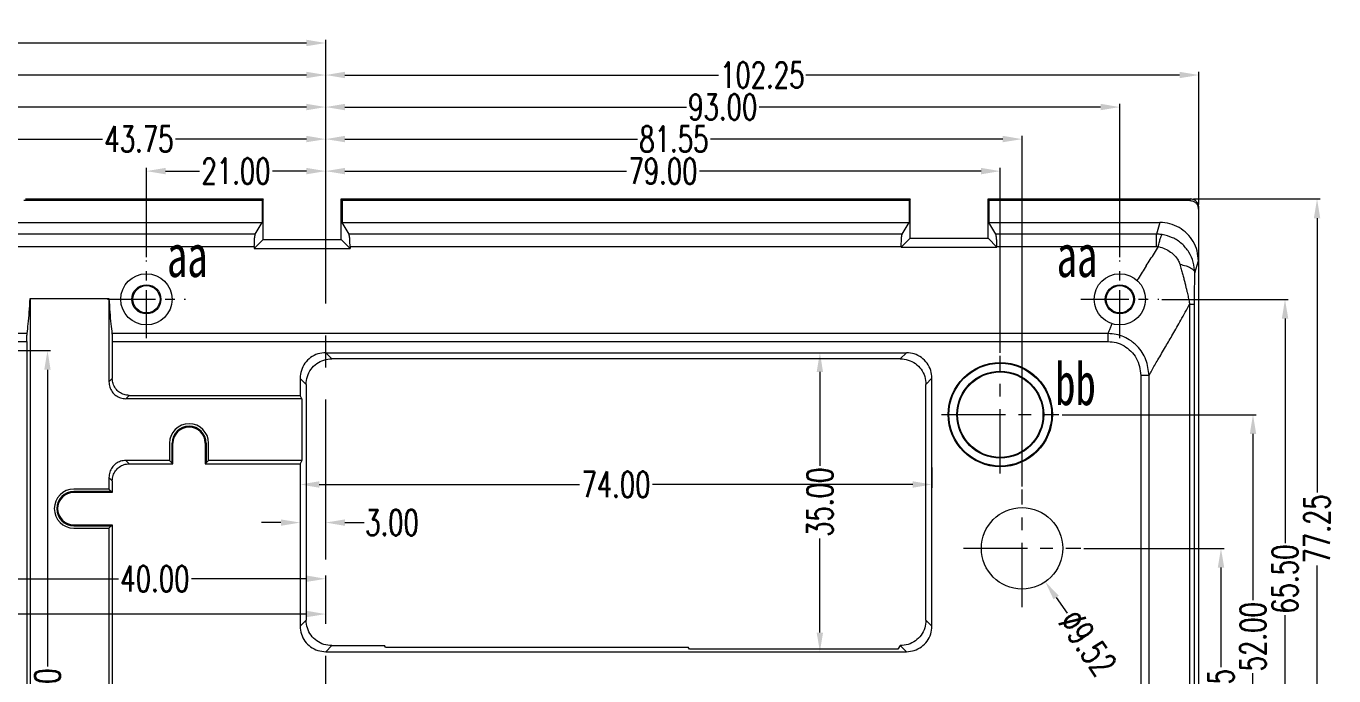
# Model space of a CAD drawing. Header units: millimetres. Extents: x 8061 to 9633, y -505 to -163.
# Drawn here: x 8596.1 to 8749.2, y -304 to -227.9 of the extents above; entities that cross this region are included whole.
import ezdxf

# ---------------------------------------------------------------- set-up
doc = ezdxf.new("R2010")
doc.units = ezdxf.units.MM
doc.linetypes.add('CENTER', pattern=[0.6, 0.375, -0.075, 0.075, -0.075])
doc.layers.get('Defpoints').update_dxf_attribs({"linetype": 'CONTINUOUS'})
doc.layers.add('dim', color=82, linetype='CONTINUOUS', lineweight=9)
doc.layers.add('part', color=7, linetype='CONTINUOUS', lineweight=20)
doc.styles.get("Standard").update_dxf_attribs({"font": 'romans.shx', "width": 0.7})
doc.styles.add('宋体', font='SimSun.ttf', dxfattribs={"width": 0.7})
doc.dimstyles.new('03', dxfattribs={"dimscale": 0.75, "dimtxt": 4, "dimasz": 3, "dimexe": 0.5, "dimexo": 0.5, "dimgap": 0.09, "dimtad": 0, "dimzin": 0, "dimdsep": 46, "dimtxsty": 'Standard', "dimcen": 0, "dimclrd": 256, "dimclre": 256, "dimclrt": 6, "dimazin": 2, "dimtp": 0.01, "dimtm": 0.01, "dimtfac": 1, "dimtofl": 0, "dimtmove": 0, "dimatfit": 0, "dimfxl": 1, "dimtolj": 1, "dimtzin": 0, "dimlwd": -1, "dimlwe": -1, "dimarcsym": 0})

# ---------------------------------------------------------------- blocks, each defined once
blk = doc.blocks.new('*D236')
at = {"layer": 'Defpoints', "color": 0}
for p in [(41370.87, -12911.43), (41391.87, -12911.43), (41370.87, -12921.88)]:
    blk.add_point(p, dxfattribs=at)
at = {"layer": 'dim'}
for p, q in [((41370.87, -12921.5), (41370.87, -12911.05)), ((41373.12, -12911.43), (41377.11, -12911.43)), ((41389.62, -12911.43), (41385.64, -12911.43))]:
    blk.add_line(p, q, dxfattribs=at)
for points in [[(41373.12, -12911.05), (41373.12, -12911.8), (41370.87, -12911.43)], [(41389.62, -12911.05), (41389.62, -12911.8), (41391.87, -12911.43)]]:
    blk.add_solid(points, dxfattribs=at)
at = {"layer": 'dim', "color": 6, "insert": (41381.37, -12911.43), "char_height": 3, "attachment_point": 5}
blk.add_mtext('\\A1;21.00', dxfattribs=at)
blk = doc.blocks.new('*D237')
at = {"layer": 'Defpoints', "color": 0}
for p in [(41348.12, -12907.68), (41391.87, -12911.43), (41348.12, -12933.38)]:
    blk.add_point(p, dxfattribs=at)
at = {"layer": 'dim'}
for p, q in [((41348.12, -12933), (41348.12, -12907.3)), ((41391.87, -12911.05), (41391.87, -12907.3)), ((41350.37, -12907.68), (41365.73, -12907.68)), ((41389.62, -12907.68), (41374.27, -12907.68))]:
    blk.add_line(p, q, dxfattribs=at)
for points in [[(41350.37, -12907.3), (41350.37, -12908.05), (41348.12, -12907.68)], [(41389.62, -12907.3), (41389.62, -12908.05), (41391.87, -12907.68)]]:
    blk.add_solid(points, dxfattribs=at)
at = {"layer": 'dim', "color": 6, "insert": (41370, -12907.68), "char_height": 3, "attachment_point": 5}
blk.add_mtext('\\A1;43.75', dxfattribs=at)
blk = doc.blocks.new('*D238')
at = {"layer": 'Defpoints', "color": 0}
for p in [(41306.12, -12903.93), (41391.87, -12911.43), (41306.12, -12933.38)]:
    blk.add_point(p, dxfattribs=at)
at = {"layer": 'dim'}
for p, q in [((41306.12, -12933), (41306.12, -12903.55)), ((41308.37, -12903.93), (41344.73, -12903.93)), ((41389.62, -12903.93), (41353.27, -12903.93)), ((41391.87, -12911.05), (41391.87, -12903.55))]:
    blk.add_line(p, q, dxfattribs=at)
for points in [[(41308.37, -12903.55), (41308.37, -12904.3), (41306.12, -12903.93)], [(41389.62, -12903.55), (41389.62, -12904.3), (41391.87, -12903.93)]]:
    blk.add_solid(points, dxfattribs=at)
at = {"layer": 'dim', "color": 6, "insert": (41349, -12903.93), "char_height": 3, "attachment_point": 5}
blk.add_mtext('\\A1;85.75', dxfattribs=at)
blk = doc.blocks.new('*D239')
at = {"layer": 'Defpoints', "color": 0}
for p in [(41298.87, -12900.18), (41391.87, -12911.43), (41298.87, -12921.88)]:
    blk.add_point(p, dxfattribs=at)
at = {"layer": 'dim'}
for p, q in [((41298.87, -12921.5), (41298.87, -12899.8)), ((41301.12, -12900.18), (41341.11, -12900.18)), ((41389.62, -12900.18), (41349.64, -12900.18)), ((41391.87, -12911.05), (41391.87, -12899.8))]:
    blk.add_line(p, q, dxfattribs=at)
for points in [[(41301.12, -12899.8), (41301.12, -12900.55), (41298.87, -12900.18)], [(41389.62, -12899.8), (41389.62, -12900.55), (41391.87, -12900.18)]]:
    blk.add_solid(points, dxfattribs=at)
at = {"layer": 'dim', "color": 6, "insert": (41345.37, -12900.18), "char_height": 3, "attachment_point": 5}
blk.add_mtext('\\A1;93.00', dxfattribs=at)
blk = doc.blocks.new('*D240')
at = {"layer": 'Defpoints', "color": 0}
for p in [(41289.62, -12896.43), (41289.62, -12910.95), (41391.87, -12911.43)]:
    blk.add_point(p, dxfattribs=at)
at = {"layer": 'dim'}
for p, q in [((41289.62, -12910.58), (41289.62, -12896.05)), ((41291.87, -12896.43), (41335.63, -12896.43)), ((41389.62, -12896.43), (41345.87, -12896.43)), ((41391.87, -12911.05), (41391.87, -12896.05))]:
    blk.add_line(p, q, dxfattribs=at)
for points in [[(41291.87, -12896.05), (41291.87, -12896.8), (41289.62, -12896.43)], [(41389.62, -12896.05), (41389.62, -12896.8), (41391.87, -12896.43)]]:
    blk.add_solid(points, dxfattribs=at)
at = {"layer": 'dim', "color": 6, "insert": (41340.75, -12896.43), "char_height": 3, "attachment_point": 5}
blk.add_mtext('\\A1;102.25', dxfattribs=at)
blk = doc.blocks.new('*D241')
at = {"layer": 'Defpoints', "color": 0}
for p in [(41391.87, -12911.43), (41470.87, -12911.43), (41470.87, -12933.06)]:
    blk.add_point(p, dxfattribs=at)
at = {"layer": 'dim'}
for p, q in [((41394.12, -12911.43), (41427.11, -12911.43)), ((41468.62, -12911.43), (41435.64, -12911.43)), ((41470.87, -12932.69), (41470.87, -12911.05))]:
    blk.add_line(p, q, dxfattribs=at)
for points in [[(41394.12, -12911.05), (41394.12, -12911.8), (41391.87, -12911.43)], [(41468.62, -12911.05), (41468.62, -12911.8), (41470.87, -12911.43)]]:
    blk.add_solid(points, dxfattribs=at)
at = {"layer": 'dim', "color": 6, "insert": (41431.37, -12911.43), "char_height": 3, "attachment_point": 5}
blk.add_mtext('\\A1;79.00', dxfattribs=at)
blk = doc.blocks.new('*D242')
at = {"layer": 'Defpoints', "color": 0}
for p in [(41473.42, -12907.68), (41391.87, -12911.43), (41473.42, -12948.71)]:
    blk.add_point(p, dxfattribs=at)
at = {"layer": 'dim'}
for p, q in [((41391.87, -12911.05), (41391.87, -12907.3)), ((41473.42, -12948.34), (41473.42, -12907.3)), ((41394.12, -12907.68), (41428.38, -12907.68)), ((41471.17, -12907.68), (41436.92, -12907.68))]:
    blk.add_line(p, q, dxfattribs=at)
for points in [[(41394.12, -12907.3), (41394.12, -12908.05), (41391.87, -12907.68)], [(41471.17, -12907.3), (41471.17, -12908.05), (41473.42, -12907.68)]]:
    blk.add_solid(points, dxfattribs=at)
at = {"layer": 'dim', "color": 6, "insert": (41432.65, -12907.68), "char_height": 3, "attachment_point": 5}
blk.add_mtext('\\A1;81.55', dxfattribs=at)
blk = doc.blocks.new('*D243')
at = {"layer": 'Defpoints', "color": 0}
for p in [(41484.87, -12903.93), (41391.87, -12911.43), (41484.87, -12921.88)]:
    blk.add_point(p, dxfattribs=at)
at = {"layer": 'dim'}
for p, q in [((41391.87, -12911.05), (41391.87, -12903.55)), ((41394.12, -12903.93), (41434.11, -12903.93)), ((41482.62, -12903.93), (41442.64, -12903.93)), ((41484.87, -12921.5), (41484.87, -12903.55))]:
    blk.add_line(p, q, dxfattribs=at)
for points in [[(41394.12, -12903.55), (41394.12, -12904.3), (41391.87, -12903.93)], [(41482.62, -12903.55), (41482.62, -12904.3), (41484.87, -12903.93)]]:
    blk.add_solid(points, dxfattribs=at)
at = {"layer": 'dim', "color": 6, "insert": (41438.37, -12903.93), "char_height": 3, "attachment_point": 5}
blk.add_mtext('\\A1;93.00', dxfattribs=at)
blk = doc.blocks.new('*D244')
at = {"layer": 'Defpoints', "color": 0}
for p in [(41494.12, -12900.18), (41391.87, -12911.43), (41494.12, -12915.69)]:
    blk.add_point(p, dxfattribs=at)
at = {"layer": 'dim'}
for p, q in [((41391.87, -12911.05), (41391.87, -12899.8)), ((41394.12, -12900.18), (41437.88, -12900.18)), ((41491.87, -12900.18), (41448.12, -12900.18)), ((41494.12, -12915.32), (41494.12, -12899.8))]:
    blk.add_line(p, q, dxfattribs=at)
for points in [[(41394.12, -12899.8), (41394.12, -12900.55), (41391.87, -12900.18)], [(41491.87, -12899.8), (41491.87, -12900.55), (41494.12, -12900.18)]]:
    blk.add_solid(points, dxfattribs=at)
at = {"layer": 'dim', "color": 6, "insert": (41443, -12900.18), "char_height": 3, "attachment_point": 5}
blk.add_mtext('\\A1;102.25', dxfattribs=at)
blk = doc.blocks.new('*D255')
at = {"layer": 'Defpoints', "color": 0}
for p in [(41480.3, -12955.59), (41496.72, -12955.59), (41496.72, -12991.94)]:
    blk.add_point(p, dxfattribs=at)
at = {"layer": 'dim'}
for p, q in [((41480.67, -12955.59), (41497.1, -12955.59)), ((41496.72, -12957.84), (41496.72, -12969.49)), ((41496.72, -12989.69), (41496.72, -12978.03))]:
    blk.add_line(p, q, dxfattribs=at)
for points in [[(41496.35, -12957.84), (41497.1, -12957.84), (41496.72, -12955.59)], [(41496.35, -12989.69), (41497.1, -12989.69), (41496.72, -12991.94)]]:
    blk.add_solid(points, dxfattribs=at)
at = {"layer": 'dim', "color": 6, "insert": (41496.72, -12973.76), "char_height": 3, "attachment_point": 5, "rotation": 90}
blk.add_mtext('\\A1;36.35', dxfattribs=at)
blk = doc.blocks.new('*D256')
at = {"layer": 'Defpoints', "color": 0}
for p in [(41477.75, -12939.94), (41500.47, -12939.94), (41496.72, -12991.94)]:
    blk.add_point(p, dxfattribs=at)
at = {"layer": 'dim'}
for p, q in [((41478.12, -12939.94), (41500.85, -12939.94)), ((41500.47, -12942.19), (41500.47, -12961.67)), ((41500.47, -12989.69), (41500.47, -12970.2)), ((41497.1, -12991.94), (41500.85, -12991.94))]:
    blk.add_line(p, q, dxfattribs=at)
for points in [[(41500.1, -12942.19), (41500.85, -12942.19), (41500.47, -12939.94)], [(41500.1, -12989.69), (41500.85, -12989.69), (41500.47, -12991.94)]]:
    blk.add_solid(points, dxfattribs=at)
at = {"layer": 'dim', "color": 6, "insert": (41500.47, -12965.94), "char_height": 3, "attachment_point": 5, "rotation": 90}
blk.add_mtext('\\A1;52.00', dxfattribs=at)
blk = doc.blocks.new('*D257')
at = {"layer": 'Defpoints', "color": 0}
for p in [(41489.43, -12926.44), (41504.22, -12926.44), (41496.72, -12991.94)]:
    blk.add_point(p, dxfattribs=at)
at = {"layer": 'dim'}
for p, q in [((41489.81, -12926.44), (41504.6, -12926.44)), ((41504.22, -12928.69), (41504.22, -12954.97)), ((41504.22, -12989.69), (41504.22, -12963.4)), ((41497.1, -12991.94), (41504.6, -12991.94))]:
    blk.add_line(p, q, dxfattribs=at)
for points in [[(41503.85, -12928.69), (41504.6, -12928.69), (41504.22, -12926.44)], [(41503.85, -12989.69), (41504.6, -12989.69), (41504.22, -12991.94)]]:
    blk.add_solid(points, dxfattribs=at)
at = {"layer": 'dim', "color": 6, "insert": (41504.22, -12959.19), "char_height": 3, "attachment_point": 5, "rotation": 90}
blk.add_mtext('\\A1;65.50', dxfattribs=at)
blk = doc.blocks.new('*D258')
at = {"layer": 'Defpoints', "color": 0}
for p in [(41493.13, -12914.69), (41507.97, -12914.69), (41496.72, -12991.94)]:
    blk.add_point(p, dxfattribs=at)
at = {"layer": 'dim'}
for p, q in [((41493.5, -12914.69), (41508.35, -12914.69)), ((41507.97, -12916.94), (41507.97, -12949.05)), ((41507.97, -12989.69), (41507.97, -12957.58)), ((41497.1, -12991.94), (41508.35, -12991.94))]:
    blk.add_line(p, q, dxfattribs=at)
for points in [[(41507.6, -12916.94), (41508.35, -12916.94), (41507.97, -12914.69)], [(41507.6, -12989.69), (41508.35, -12989.69), (41507.97, -12991.94)]]:
    blk.add_solid(points, dxfattribs=at)
at = {"layer": 'dim', "color": 6, "insert": (41507.97, -12953.31), "char_height": 3, "attachment_point": 5, "rotation": 90}
blk.add_mtext('\\A1;77.25', dxfattribs=at)
blk = doc.blocks.new('*D273')
at = {"layer": 'Defpoints', "color": 0}
for p in [(41470.71, -12951.67), (41476.14, -12959.5)]:
    blk.add_point(p, dxfattribs=at)
at = {"layer": 'dim'}
blk.add_line((41477.42, -12961.35), (41478.7, -12963.19), dxfattribs=at)
blk.add_solid([(41477.73, -12961.13), (41477.11, -12961.56), (41476.14, -12959.5)], dxfattribs=at)
at = {"layer": 'dim', "color": 6, "insert": (41481.11, -12966.66), "char_height": 3, "attachment_point": 5, "rotation": 304.7544}
blk.add_mtext('\\A1;∅9.52', dxfattribs=at)
blk = doc.blocks.new('*D278')
at = {"layer": 'Defpoints', "color": 0}
for p in [(41351.87, -12955.7), (41391.87, -12959.15), (41391.87, -12961.23)]:
    blk.add_point(p, dxfattribs=at)
at = {"layer": 'dim'}
for p, q in [((41351.87, -12956.07), (41351.87, -12959.52)), ((41354.12, -12959.15), (41367.61, -12959.15)), ((41389.62, -12959.15), (41376.14, -12959.15)), ((41391.87, -12960.86), (41391.87, -12958.77))]:
    blk.add_line(p, q, dxfattribs=at)
for points in [[(41354.12, -12958.77), (41354.12, -12959.52), (41351.87, -12959.15)], [(41389.62, -12958.77), (41389.62, -12959.52), (41391.87, -12959.15)]]:
    blk.add_solid(points, dxfattribs=at)
at = {"layer": 'dim', "color": 6, "insert": (41371.87, -12959.15), "char_height": 3, "attachment_point": 5}
blk.add_mtext('\\A1;40.00', dxfattribs=at)
blk = doc.blocks.new('*D279')
at = {"layer": 'Defpoints', "color": 0}
for p in [(41302.37, -12955.7), (41391.87, -12963.28), (41391.87, -12963.28)]:
    blk.add_point(p, dxfattribs=at)
at = {"layer": 'dim'}
for p, q in [((41302.37, -12956.07), (41302.37, -12963.65)), ((41304.62, -12963.28), (41342.86, -12963.28)), ((41389.62, -12963.28), (41351.39, -12963.28))]:
    blk.add_line(p, q, dxfattribs=at)
for points in [[(41304.62, -12962.9), (41304.62, -12963.65), (41302.37, -12963.28)], [(41389.62, -12962.9), (41389.62, -12963.65), (41391.87, -12963.28)]]:
    blk.add_solid(points, dxfattribs=at)
at = {"layer": 'dim', "color": 6, "insert": (41347.12, -12963.28), "char_height": 3, "attachment_point": 5}
blk.add_mtext('\\A1;89.50', dxfattribs=at)
blk = doc.blocks.new('*D291')
at = {"layer": 'Defpoints', "color": 0}
for p in [(41462.87, -12945.74), (41388.87, -12948.11), (41388.87, -12948.11)]:
    blk.add_point(p, dxfattribs=at)
at = {"layer": 'dim'}
for p, q in [((41462.87, -12946.12), (41462.87, -12948.49)), ((41391.12, -12948.11), (41421.61, -12948.11)), ((41460.62, -12948.11), (41430.14, -12948.11))]:
    blk.add_line(p, q, dxfattribs=at)
for points in [[(41391.12, -12947.74), (41391.12, -12948.49), (41388.87, -12948.11)], [(41460.62, -12947.74), (41460.62, -12948.49), (41462.87, -12948.11)]]:
    blk.add_solid(points, dxfattribs=at)
at = {"layer": 'dim', "color": 6, "insert": (41425.87, -12948.11), "char_height": 3, "attachment_point": 5}
blk.add_mtext('\\A1;74.00', dxfattribs=at)
blk = doc.blocks.new('*D292')
at = {"layer": 'Defpoints', "color": 0}
for p in [(41449.75, -12932.69), (41449.75, -12967.69), (41449.75, -12967.69)]:
    blk.add_point(p, dxfattribs=at)
at = {"layer": 'dim'}
for p, q in [((41450.12, -12932.69), (41450.12, -12932.69)), ((41449.75, -12934.94), (41449.75, -12945.92)), ((41449.75, -12965.44), (41449.75, -12954.45))]:
    blk.add_line(p, q, dxfattribs=at)
for points in [[(41449.37, -12934.94), (41450.12, -12934.94), (41449.75, -12932.69)], [(41449.37, -12965.44), (41450.12, -12965.44), (41449.75, -12967.69)]]:
    blk.add_solid(points, dxfattribs=at)
at = {"layer": 'dim', "color": 6, "insert": (41449.75, -12950.19), "char_height": 3, "attachment_point": 5, "rotation": 90}
blk.add_mtext('\\A1;35.00', dxfattribs=at)
blk = doc.blocks.new('*D293')
at = {"layer": 'Defpoints', "color": 0}
for p in [(41388.87, -12952.57), (41391.87, -12952.57), (41391.87, -12952.57)]:
    blk.add_point(p, dxfattribs=at)
at = {"layer": 'dim'}
for p, q in [((41386.62, -12952.57), (41384.37, -12952.57)), ((41394.12, -12952.57), (41396.37, -12952.57))]:
    blk.add_line(p, q, dxfattribs=at)
for points in [[(41386.62, -12952.2), (41386.62, -12952.95), (41388.87, -12952.57)], [(41394.12, -12952.2), (41394.12, -12952.95), (41391.87, -12952.57)]]:
    blk.add_solid(points, dxfattribs=at)
at = {"layer": 'dim', "color": 6, "insert": (41399.64, -12952.57), "char_height": 3, "attachment_point": 5}
blk.add_mtext('\\A1;3.00', dxfattribs=at)
blk = doc.blocks.new('*D294')
at = {"layer": 'Defpoints', "color": 0}
for p in [(41348.37, -12932.44), (41359.29, -12932.44), (41353.37, -13014.94)]:
    blk.add_point(p, dxfattribs=at)
at = {"layer": 'dim'}
for p, q in [((41348.75, -12932.44), (41359.66, -12932.44)), ((41359.29, -12934.69), (41359.29, -12969.42)), ((41359.29, -13012.69), (41359.29, -12977.95)), ((41353.75, -13014.94), (41359.66, -13014.94))]:
    blk.add_line(p, q, dxfattribs=at)
for points in [[(41358.91, -12934.69), (41359.66, -12934.69), (41359.29, -12932.44)], [(41358.91, -13012.69), (41359.66, -13012.69), (41359.29, -13014.94)]]:
    blk.add_solid(points, dxfattribs=at)
at = {"layer": 'dim', "color": 6, "insert": (41359.29, -12973.69), "char_height": 3, "attachment_point": 5, "rotation": 90}
blk.add_mtext('\\A1;82.50', dxfattribs=at)

msp = doc.modelspace()

# ---------------------------------------------------------------- linework, layer by layer
at = {"layer": 'part', "color": 1, "linetype": 'CENTER', "ltscale": 50}
msp.add_line((8631.174, -410.395), (8631.174, -240.445), dxfattribs=at)
at = {"layer": 'part', "color": 7, "linetype": 'Continuous'}
for p, q in [((8623.749, -248.349), (8595.834, -248.349)), ((8596.009, -248.174), (8623.854, -248.174)), ((8623.854, -248.174), (8623.749, -248.349)), ((8623.749, -248.349), (8623.749, -250.92)), ((8623.854, -252.92), (8623.854, -248.174)), ((8632.982, -252.92), (8632.982, -248.174)), ((8632.982, -248.174), (8633.087, -248.349)), ((8632.982, -248.174), (8699.61, -248.174)), ((8633.087, -248.349), (8633.087, -250.92)), ((8699.505, -248.349), (8633.087, -248.349)), ((8699.61, -248.174), (8699.505, -248.349)), ((8699.505, -248.349), (8699.505, -250.92)), ((8699.61, -252.758), (8699.61, -248.174)), ((8708.738, -252.758), (8708.738, -248.174)), ((8708.738, -248.174), (8732.426, -248.174)), ((8708.738, -248.174), (8708.842, -248.349)), ((8708.842, -248.349), (8708.842, -250.92)), ((8732.373, -248.349), (8708.842, -248.349)), ((8732.426, -248.174), (8732.373, -248.349)), ((8733.371, -249.35), (8733.424, -249.175)), ((8733.371, -249.35), (8733.371, -255.427)), ((8733.424, -398.875), (8733.424, -249.175)), ((8533.467, -250.92), (8623.749, -250.92)), ((8622.928, -252.291), (8623.749, -250.92)), ((8633.908, -252.291), (8633.087, -250.92)), ((8633.087, -250.92), (8699.505, -250.92)), ((8698.684, -252.291), (8699.505, -250.92)), ((8708.842, -250.92), (8728.88, -250.92)), ((8709.663, -252.291), (8708.842, -250.92)), ((8728.88, -250.92), (8728.47, -252.291)), ((8622.928, -252.291), (8533.878, -252.291)), ((8698.684, -252.291), (8633.908, -252.291)), ((8728.47, -252.291), (8709.663, -252.291)), ((8728.47, -253.717), (8728.47, -252.291)), ((8533.878, -253.717), (8622.808, -253.717)), ((8622.799, -253.975), (8623.854, -252.92)), ((8622.799, -253.975), (8634.037, -253.975)), ((8623.854, -252.92), (8632.982, -252.92)), ((8634.037, -253.975), (8632.982, -252.92)), ((8634.028, -253.717), (8698.563, -253.717)), ((8698.561, -253.807), (8699.61, -252.758)), ((8698.561, -253.807), (8709.787, -253.807)), ((8699.61, -252.758), (8708.738, -252.758)), ((8709.787, -253.807), (8708.738, -252.758)), ((8709.784, -253.717), (8728.47, -253.717)), ((8732.954, -256.823), (8733.371, -255.427)), ((8596.567, -259.817), (8596.567, -315.132)), ((8596.567, -259.817), (8605.781, -259.817)), ((8605.781, -259.817), (8605.781, -269.566)), ((8732.346, -260.491), (8732.929, -260.491)), ((8732.346, -260.491), (8732.346, -390.308)), ((8732.929, -390.282), (8732.929, -260.51)), ((8596.207, -263.929), (8571.748, -263.929)), ((8571.781, -264.858), (8596.174, -264.858)), ((8596.174, -264.858), (8596.174, -315.525)), ((8722.797, -263.929), (8606.141, -263.929)), ((8606.174, -264.858), (8606.174, -269.173)), ((8606.174, -264.858), (8722.795, -264.858)), ((8722.797, -264.858), (8722.797, -263.929)), ((8631.88, -266.878), (8631.173, -266.171)), ((8631.174, -266.171), (8699.176, -266.171)), ((8699.175, -266.17), (8698.468, -266.877)), ((8698.469, -266.878), (8631.881, -266.878)), ((8606.174, -269.173), (8605.781, -269.566)), ((8628.174, -269.17), (8628.174, -271.17)), ((8628.174, -269.17), (8628.881, -269.877)), ((8701.467, -269.876), (8702.174, -269.169)), ((8702.174, -298.171), (8702.174, -269.169)), ((8727.604, -268.833), (8726.617, -268.833)), ((8726.617, -268.834), (8726.617, -382.008)), ((8727.604, -382.009), (8727.604, -268.833)), ((8628.881, -269.876), (8628.881, -297.464)), ((8701.467, -297.465), (8701.467, -269.877)), ((8607.778, -271.563), (8608.171, -271.17)), ((8628.37, -271.563), (8607.778, -271.563)), ((8608.171, -271.17), (8628.174, -271.17)), ((8628.37, -271.563), (8628.174, -271.17)), ((8628.37, -271.563), (8628.37, -278.777)), ((8612.885, -276.77), (8612.885, -278.777)), ((8613.174, -279.065), (8613.174, -276.77)), ((8613.278, -276.77), (8613.174, -276.77)), ((8613.278, -279.17), (8613.278, -276.77)), ((8617.069, -276.77), (8617.069, -279.17)), ((8617.069, -276.77), (8617.174, -276.77)), ((8617.174, -276.77), (8617.174, -279.065)), ((8617.462, -278.777), (8617.462, -276.77)), ((8608.171, -279.17), (8607.778, -278.777)), ((8612.885, -278.777), (8607.778, -278.777)), ((8608.171, -279.17), (8613.278, -279.17)), ((8612.885, -278.777), (8613.278, -279.17)), ((8617.069, -279.17), (8617.462, -278.777)), ((8617.069, -279.17), (8628.174, -279.17)), ((8628.37, -278.777), (8617.462, -278.777)), ((8628.37, -278.777), (8628.174, -279.17)), ((8628.174, -279.17), (8628.174, -298.172)), ((8605.781, -280.774), (8605.781, -282.132)), ((8605.781, -280.774), (8606.174, -281.167)), ((8606.174, -281.167), (8606.174, -282.525)), ((8605.781, -282.132), (8601.674, -282.132)), ((8601.674, -282.525), (8601.674, -282.42)), ((8606.069, -282.42), (8601.674, -282.42)), ((8606.174, -282.525), (8601.674, -282.525)), ((8605.781, -282.132), (8606.174, -282.525)), ((8601.674, -286.315), (8601.674, -286.42)), ((8601.674, -286.315), (8606.174, -286.315)), ((8605.781, -286.708), (8606.174, -286.315)), ((8606.174, -286.315), (8606.174, -348.525)), ((8601.674, -286.42), (8606.069, -286.42)), ((8601.674, -286.708), (8605.781, -286.708)), ((8605.781, -286.708), (8605.781, -348.132)), ((8628.881, -297.465), (8628.174, -298.172)), ((8702.174, -298.171), (8701.467, -297.464)), ((8631.173, -301.171), (8631.88, -300.464)), ((8631.173, -301.171), (8699.175, -301.17)), ((8631.88, -300.464), (8638.069, -300.464)), ((8638.174, -300.621), (8638.069, -300.464)), ((8638.174, -300.621), (8673.617, -300.621)), ((8673.774, -300.856), (8673.617, -300.621)), ((8698.174, -300.856), (8673.774, -300.856)), ((8698.435, -300.463), (8698.174, -300.856)), ((8698.435, -300.463), (8698.468, -300.463)), ((8698.468, -300.463), (8699.175, -301.17))]:
    msp.add_line(p, q, dxfattribs=at)
at = {"layer": 'part', "color": 1, "linetype": 'CENTER', "ltscale": 15}
for p, q in [((8610.174, -264.481), (8610.174, -255.36)), ((8724.174, -264.481), (8724.174, -255.36)), ((8605.613, -259.92), (8614.734, -259.92)), ((8719.613, -259.92), (8728.734, -259.92))]:
    msp.add_line(p, q, dxfattribs=at)
at = {"layer": 'part', "color": 1, "linetype": 'CENTER', "ltscale": 20}
for p, q in [((8710.174, -280.295), (8710.174, -266.545)), ((8703.298, -273.42), (8717.049, -273.42)), ((8712.724, -295.945), (8712.724, -282.195)), ((8705.848, -289.07), (8719.599, -289.07))]:
    msp.add_line(p, q, dxfattribs=at)
at = {"layer": 'part', "color": 7, "linetype": 'Continuous'}
for centre, radius in [((8610.174, -259.92), 3), ((8724.174, -259.92), 3), ((8610.174, -259.92), 1.705), ((8610.174, -259.92), 1.6), ((8724.174, -259.92), 1.705), ((8724.174, -259.92), 1.6), ((8710.174, -273.42), 6.1), ((8710.174, -273.42), 6.013), ((8710.174, -273.42), 5.087), ((8710.174, -273.42), 5), ((8712.724, -289.07), 4.761)]:
    msp.add_circle(centre, radius, dxfattribs=at)
for centre, radius, start, end in [((8615.174, -276.77), 2.288, 0, 180), ((8615.174, -276.77), 2, 0, 180), ((8615.174, -276.77), 1.895, 0, 180), ((8601.674, -284.42), 2.288, 90, 270), ((8601.674, -284.42), 2, 90, 270), ((8601.674, -284.42), 1.895, 90, 270)]:
    msp.add_arc(centre, radius, start, end, dxfattribs=at)
for points in [[(8732.373, -248.349), (8732.755, -248.425), (8733.078, -248.641), (8733.295, -248.966), (8733.371, -249.35)], [(8733.424, -249.175), (8733.347, -248.791), (8733.131, -248.466), (8732.807, -248.25), (8732.426, -248.174)], [(8733.371, -255.427), (8733.218, -254.257), (8732.768, -253.169), (8732.053, -252.236), (8731.123, -251.522), (8730.041, -251.073), (8728.88, -250.92)], [(8622.808, -253.717), (8622.839, -253.007), (8622.881, -252.515), (8622.928, -252.291)], [(8634.028, -253.717), (8633.997, -253.007), (8633.955, -252.515), (8633.908, -252.291)], [(8698.563, -253.717), (8698.595, -253.007), (8698.636, -252.515), (8698.684, -252.291)], [(8709.784, -253.717), (8709.752, -253.007), (8709.711, -252.515), (8709.663, -252.291)], [(8729.131, -252.342), (8728.912, -252.314), (8728.691, -252.297), (8728.47, -252.291)], [(8728.688, -253.732), (8728.819, -253.177), (8728.879, -252.953), (8728.936, -252.763), (8728.99, -252.605), (8729.041, -252.481), (8729.088, -252.391), (8729.131, -252.342)], [(8732.954, -256.823), (8732.783, -255.578), (8732.26, -254.398), (8731.418, -253.409), (8730.338, -252.705), (8729.131, -252.342)], [(8622.808, -253.717), (8622.805, -253.803), (8622.802, -253.889), (8622.799, -253.975)], [(8634.028, -253.717), (8634.031, -253.803), (8634.034, -253.889), (8634.037, -253.975)], [(8698.563, -253.717), (8698.562, -253.747), (8698.561, -253.777), (8698.561, -253.807)], [(8709.784, -253.717), (8709.785, -253.747), (8709.786, -253.777), (8709.787, -253.807)], [(8727.277, -256.002), (8727.745, -255.268), (8728.217, -254.512), (8728.691, -253.733)], [(8728.47, -253.717), (8728.544, -253.719), (8728.618, -253.724), (8728.691, -253.733)], [(8728.687, -253.734), (8729.46, -254.009), (8730.111, -254.39), (8730.627, -254.842), (8730.999, -255.331), (8731.214, -255.823)], [(8727.278, -256.003), (8726.323, -257.507), (8726.197, -257.705)], [(8731.214, -255.823), (8731.928, -256.002), (8732.462, -256.234), (8732.662, -256.367), (8732.813, -256.51), (8732.912, -256.662), (8732.954, -256.823)], [(8731.214, -255.823), (8731.375, -256.404), (8731.521, -256.943), (8731.652, -257.441), (8731.77, -257.902), (8731.876, -258.328), (8731.971, -258.72), (8732.055, -259.081), (8732.13, -259.413), (8732.196, -259.718), (8732.254, -259.997), (8732.305, -260.251), (8732.348, -260.491)], [(8732.929, -260.51), (8732.932, -259.318), (8732.941, -258.096), (8732.954, -256.823)], [(8596.207, -263.929), (8596.334, -262.807), (8596.455, -261.431), (8596.567, -259.817)], [(8605.781, -259.817), (8605.893, -261.431), (8606.013, -262.807), (8606.141, -263.929)], [(8729.551, -265.439), (8730.381, -264.014), (8731.323, -262.363), (8732.346, -260.491)], [(8723.253, -262.776), (8723.066, -263.196), (8722.914, -263.58), (8722.797, -263.929)], [(8596.174, -264.858), (8596.178, -264.472), (8596.189, -264.145), (8596.207, -263.929)], [(8606.141, -263.929), (8606.158, -264.145), (8606.17, -264.472), (8606.174, -264.858)], [(8722.795, -264.858), (8723.757, -264.985), (8724.673, -265.367), (8725.471, -265.99), (8726.09, -266.814), (8726.482, -267.784), (8726.617, -268.834)], [(8727.604, -268.833), (8727.23, -266.984), (8726.795, -266.145), (8726.209, -265.404), (8725.863, -265.08), (8725.486, -264.792), (8724.653, -264.33), (8723.746, -264.036), (8722.797, -263.93)], [(8631.174, -266.171), (8630.246, -266.317), (8629.41, -266.743), (8628.746, -267.407), (8628.32, -268.243), (8628.174, -269.17)], [(8702.174, -269.17), (8702.027, -268.242), (8701.601, -267.406), (8700.938, -266.743), (8700.102, -266.317), (8699.176, -266.171)], [(8727.604, -268.833), (8727.915, -268.253), (8728.625, -267.017), (8729.52, -265.491), (8729.551, -265.439)], [(8628.881, -269.876), (8629.027, -268.95), (8629.453, -268.114), (8630.117, -267.45), (8630.953, -267.025), (8631.881, -266.878)], [(8698.469, -266.878), (8699.395, -267.024), (8700.231, -267.45), (8700.894, -268.113), (8701.32, -268.949), (8701.467, -269.877)], [(8608.171, -271.17), (8607.553, -271.072), (8606.996, -270.789), (8606.555, -270.347), (8606.271, -269.791), (8606.174, -269.173)], [(8605.781, -269.566), (8605.878, -270.184), (8606.162, -270.741), (8606.603, -271.182), (8607.16, -271.466), (8607.778, -271.563)], [(8607.778, -278.777), (8607.16, -278.875), (8606.603, -279.158), (8606.162, -279.6), (8605.878, -280.157), (8605.781, -280.774)], [(8606.174, -281.167), (8606.271, -280.55), (8606.555, -279.993), (8606.996, -279.552), (8607.553, -279.268), (8608.171, -279.17)], [(8628.174, -298.171), (8628.321, -299.099), (8628.747, -299.935), (8629.41, -300.598), (8630.246, -301.024), (8631.172, -301.171)], [(8631.88, -300.464), (8630.953, -300.317), (8630.117, -299.891), (8629.454, -299.228), (8629.028, -298.392), (8628.881, -297.464)], [(8701.467, -297.465), (8701.32, -298.391), (8700.894, -299.227), (8700.231, -299.891), (8699.395, -300.317), (8698.468, -300.463)], [(8699.174, -301.171), (8700.102, -301.024), (8700.938, -300.598), (8701.601, -299.934), (8702.027, -299.098), (8702.174, -298.172)]]:
    msp.add_spline(points, degree=3, dxfattribs=at)

# ---------------------------------------------------------------- texts
at = {"layer": 'dim', "char_height": 5, "width": 9.18398, "attachment_point": 1, "style": '宋体'}
for s, insert in [('aa', (8612.575, -252.31)), ('aa', (8716.771, -252.31)), ('bb', (8716.606, -267.302))]:
    msp.add_mtext(s, dxfattribs=dict(at, insert=insert))

# ---------------------------------------------------------------- dimensions: what is measured, and where the dimension line sits
at = {"layer": 'dim'}
for base, p1, p2, picture, middle in [((8528.924, -229.911), (8631.174, -244.911), (8528.924, -244.438), '*D240', (8580.049, -229.911)), ((8538.174, -233.661), (8631.174, -244.911), (8538.174, -255.36), '*D239', (8584.674, -233.661)), ((8733.424, -233.661), (8631.174, -244.911), (8733.424, -249.175), '*D244', (8682.299, -233.661)), ((8545.424, -237.411), (8631.174, -244.911), (8545.424, -266.86), '*D238', (8588.299, -237.411)), ((8724.174, -237.411), (8631.174, -244.911), (8724.174, -255.36), '*D243', (8677.674, -237.411)), ((8587.424, -241.161), (8631.174, -244.911), (8587.424, -266.86), '*D237', (8609.299, -241.161)), ((8712.724, -241.161), (8631.174, -244.911), (8712.724, -282.195), '*D242', (8671.949, -241.161)), ((8610.174, -244.911), (8631.174, -244.911), (8610.174, -255.36), '*D236', (8620.674, -244.911)), ((8710.174, -244.911), (8631.174, -244.911), (8710.174, -266.545), '*D241', (8670.674, -244.911)), ((8628.174, -281.598), (8702.174, -279.227), (8628.174, -281.598), '*D291', (8665.174, -281.598)), ((8631.174, -286.056), (8628.174, -286.056), (8631.174, -286.056), '*D293', (8638.941, -286.056)), ((8631.174, -296.761), (8541.674, -289.182), (8631.174, -296.761), '*D279', (8586.424, -296.761))]:
    dim = msp.add_linear_dim(base=base, p1=p1, p2=p2, dimstyle='03', dxfattribs=at)
    dim.commit()
    dim.dimension.update_dxf_attribs({"geometry": picture, "text_midpoint": middle, "insert": (-32760.7, 12666.516)})
for base, p1, p2, picture, middle in [((8747.271, -248.174), (8736.021, -325.42), (8732.426, -248.174), '*D258', (8747.271, -286.797)), ((8743.521, -259.92), (8736.021, -325.42), (8728.734, -259.92), '*D257', (8743.521, -292.67)), ((8598.589, -265.92), (8592.674, -348.42), (8587.674, -265.92), '*D294', (8598.589, -307.17)), ((8689.049, -301.17), (8689.049, -266.171), (8689.049, -301.17), '*D292', (8689.049, -283.67)), ((8739.771, -273.42), (8736.021, -325.42), (8717.049, -273.42), '*D256', (8739.771, -299.42)), ((8736.021, -289.07), (8736.021, -325.42), (8719.599, -289.07), '*D255', (8736.021, -307.245))]:
    dim = msp.add_linear_dim(base=base, p1=p1, p2=p2, angle=90, dimstyle='03', dxfattribs=at)
    dim.commit()
    dim.dimension.update_dxf_attribs({"geometry": picture, "text_midpoint": middle, "insert": (-32760.7, 12666.516)})
dim = msp.add_diameter_dim_2p(p1=(8710.01, -285.159), p2=(8715.438, -292.982), dimstyle='03', dxfattribs=at)
dim.commit()
dim.dimension.update_dxf_attribs({"geometry": '*D273', "text_midpoint": (8720.407, -300.144), "insert": (-32760.7, 12666.516)})
dim = msp.add_linear_dim(base=(8631.174, -292.632), p1=(8591.174, -289.182), p2=(8631.174, -294.716), dimstyle='03', dxfattribs=at)
dim.commit()
dim.dimension.update_dxf_attribs({"geometry": '*D278', "text_midpoint": (8611.174, -292.632), "dimtype": 128, "insert": (-32760.7, 12666.516)})

doc.saveas('drawing.dxf')
